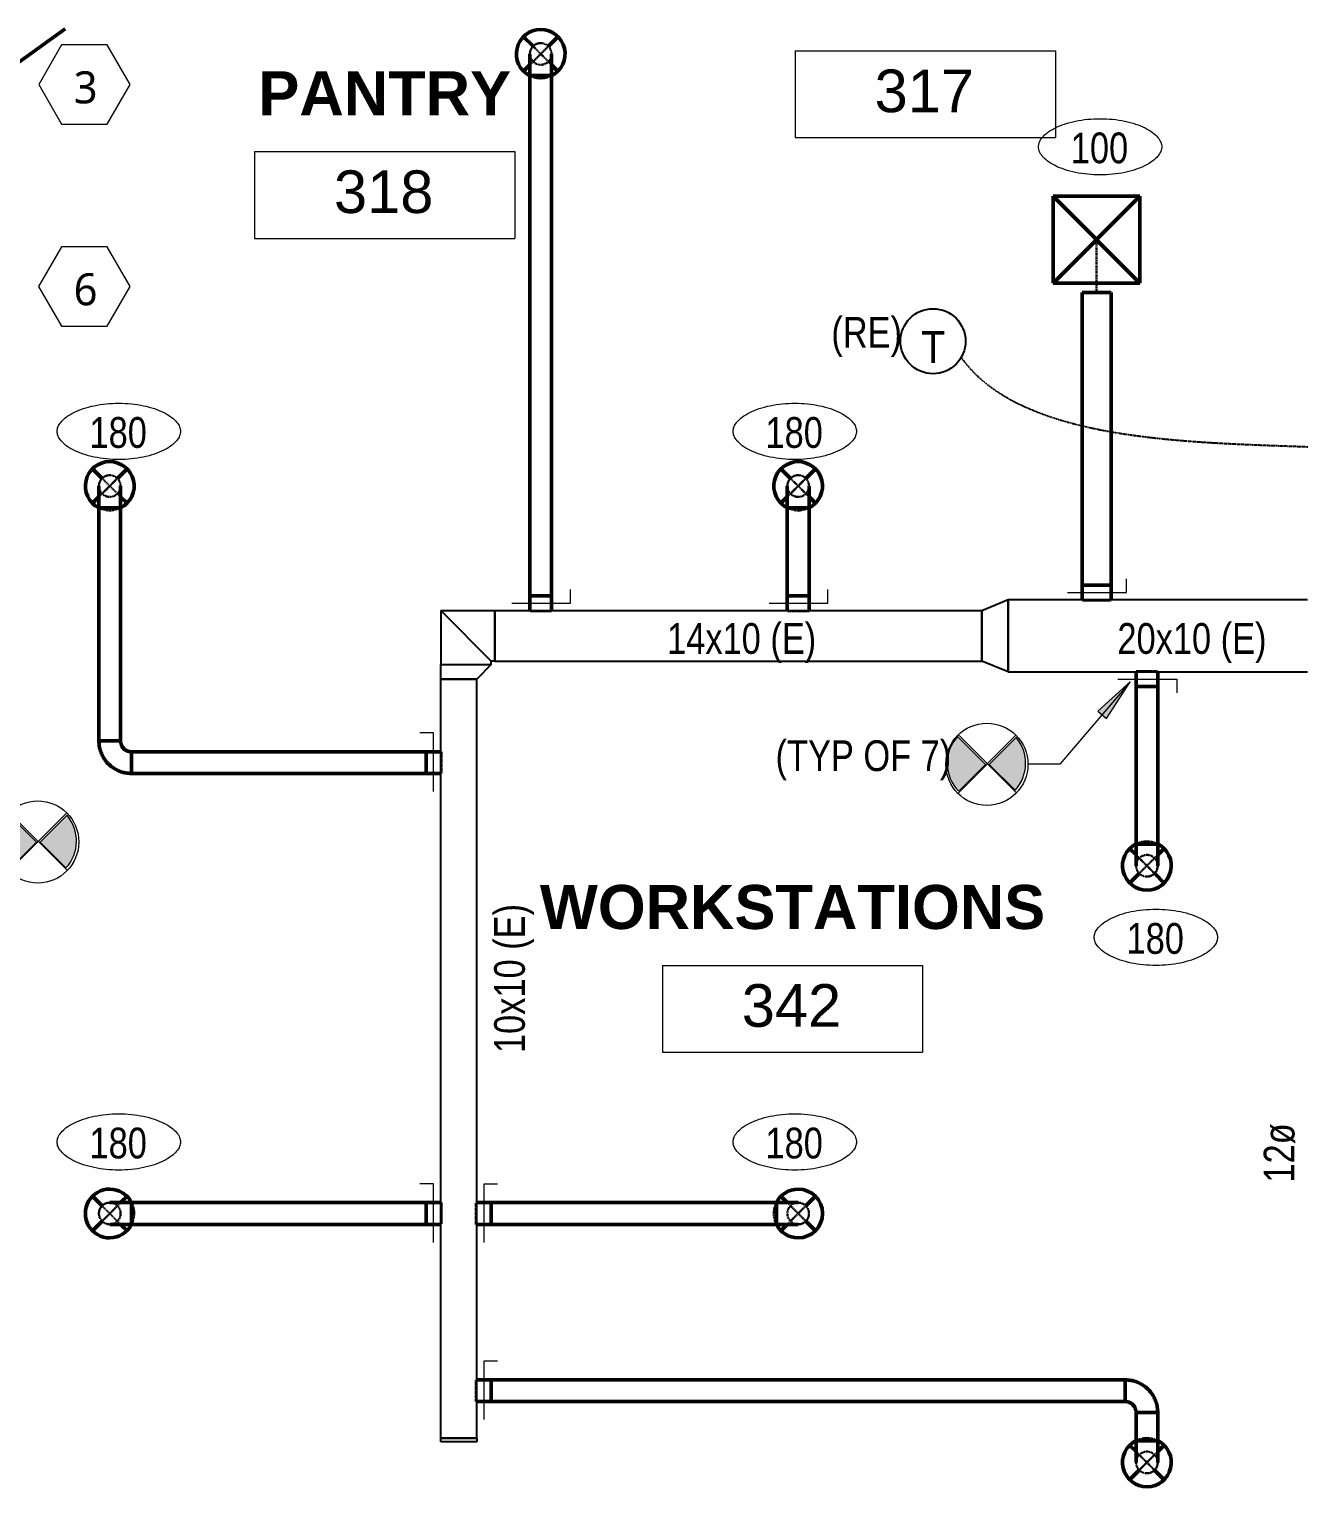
# Model space of a CAD drawing. Header units: inches. Extents: x 12453 to 15257, y -272 to 1517.
# Drawn here: x 13177.8 to 13529.2, y 714.8 to 1118.2 of the extents above; entities that cross this region are included whole.
import ezdxf

# ---------------------------------------------------------------- set-up
doc = ezdxf.new("R2010")
doc.units = ezdxf.units.IN
doc.header["$MEASUREMENT"] = 0
for name, pattern in [('_ Hidden  _below_ behind_ beyond_', [0.09375, 0.0625, -0.03125]), ('Center', [1.2499999999999996, 0.2499999999999999, -0.1874999999999999, 0.625, -0.1874999999999999]), ('Hidden 1_16_', [0.09374999999999999, 0.06249999999999999, -0.03124999999999999])]:
    doc.linetypes.add(name, pattern=pattern)
for name, color, linetype, lineweight in [('A-ANNO-NOTE', 131, 'Continuous', 20), ('A-AREA-IDEN', 2, 'Continuous', 20), ('A-DETL', 90, 'Continuous', 9), ('A-DETL-DEMO', 6, 'Continuous', 18), ('G-ANNO-TEXT', 231, 'Continuous', 9), ('M-HVAC-CDFF', 50, 'Continuous', 50), ('M-HVAC-CDFF-IDEN', 2, 'Continuous', 20), ('M-HVAC-DUCT', 70, 'Continuous', 18), ('M-HVAC-DUCT-ANNO', 70, 'Continuous', 18), ('M-HVAC-DUCT-CNTR', 70, 'Continuous', 18), ('M-HVAC-DUCT-IDEN', 70, 'Continuous', 20)]:
    doc.layers.add(name, color=color, linetype=linetype, lineweight=lineweight)
doc.styles.add('Arial', font='arial.ttf', dxfattribs={"height": 11.80239520958082})
doc.styles.add('Arial_B', font='arialbd.ttf', dxfattribs={"height": 12.17707442258339})
doc.styles.add('Swis721 BT', font='swiss.ttf', dxfattribs={"width": 0.8, "height": 8.514637904468403})
doc.styles.add('Trebuchet MS', font='trebuc.ttf', dxfattribs={"height": 8.86153846153846})

# ---------------------------------------------------------------- blocks, each defined once
blk = doc.blocks.new('Rectangular Transition - Angle - 45 Degree-2797522-3RD FLOOR PLAN - NEW')
at = {"layer": 'M-HVAC-DUCT', "lineweight": 25}
for p, q in [((2.979831821830342e-13, 9.9999999999997), (7.242640687119597, 6.999999999999974)), ((2.979831821830342e-13, -10.0000000000003), (2.979831821830342e-13, 9.9999999999997)), ((7.242640687119597, 6.999999999999974), (7.242640687119597, -7.000000000000044)), ((7.242640687119599, -7.000000000000044), (2.98427949019242e-13, -10.0000000000003))]:
    blk.add_line(p, q, dxfattribs=at)
blk = doc.blocks.new('Rectangular Elbow - Mitered - Standard-2797649-3RD FLOOR PLAN - NEW')
at = {"layer": 'M-HVAC-DUCT', "lineweight": 25}
for p, q in [((-7.999999999999752, -7.000000000000331), (-7.999999999999752, 6.999999999999668)), ((-7.999999999999752, 6.999999999999668), (-7.00000000000033, 6.999999999999668)), ((6.999999999999668, 7.999999999999667), (-7.000000000000331, 7.999999999999667)), ((-7.000000000000331, 7.999999999999668), (-7.000000000000331, 6.999999999999669)), ((6.999999999999668, -7.000000000000332), (6.999999999999668, 7.999999999999665)), ((6.999999999999665, -7.00000000000033), (-7.999999999999752, -7.000000000000331))]:
    blk.add_line(p, q, dxfattribs=at)
blk = doc.blocks.new('Rectangular Transition - Angle - 45 Degree-2797684-3RD FLOOR PLAN - NEW')
at = {"layer": 'M-HVAC-DUCT', "lineweight": 25}
for p, q in [((2.979831821830342e-13, 6.999999999999701), (4.000000000000303, 2.999999999999722)), ((2.979831821830342e-13, -7.000000000000298), (2.979831821830342e-13, 6.999999999999701)), ((4.000000000000304, 2.999999999999722), (4.000000000000304, -7.000000000000299)), ((4.000000000000304, -7.000000000000299), (2.977618152044669e-13, -7.000000000000298))]:
    blk.add_line(p, q, dxfattribs=at)
blk = doc.blocks.new('Supply Diffuser _OMNI_ - 8_ RD INLET _24x24_-2909084-3RD FLOOR PLAN - NEW')
at = {"layer": 'M-HVAC-CDFF'}
for p, q in [((12.0000000000003, 11.99999999999967), (-11.99999999999971, 11.99999999999967)), ((-11.99999999999971, 11.99999999999967), (-11.99999999999971, -12.00000000000043)), ((12.0000000000003, 11.99999999999979), (-11.99999999999971, -12.00000000000043)), ((-11.99999999999971, 11.99999999999978), (12.0000000000003, -12.00000000000043)), ((-11.99999999999971, 11.99999999999967), (-11.99999999999971, -12.00000000000033)), ((-11.99999999999971, 11.99999999999967), (12.0000000000003, 11.99999999999967)), ((12.0000000000003, -12.00000000000043), (12.0000000000003, 11.99999999999967)), ((12.0000000000003, 11.99999999999967), (12.0000000000003, -12.00000000000033)), ((-11.99999999999971, -12.00000000000043), (12.0000000000003, -12.00000000000043)), ((-11.99999999999971, -12.00000000000033), (12.0000000000003, -12.00000000000033))]:
    blk.add_line(p, q, dxfattribs=at)
blk = doc.blocks.new('Rectangular Endcap - Standard-2790435-3RD FLOOR PLAN - NEW')
at = {"layer": 'M-HVAC-DUCT', "lineweight": 25}
for p, q in [((2.285865746209575e-13, -5.000000000000387), (2.616879130535116e-13, 4.999999999999613)), ((2.451372438372345e-13, 4.999999999999613), (1.00000000000074, 4.99999999999961)), ((1.000000000000756, 4.99999999999961), (1.000000000000723, -5.00000000000039)), ((1.00000000000074, -5.000000000000391), (2.451372438372345e-13, -5.000000000000387))]:
    blk.add_line(p, q, dxfattribs=at)
blk = doc.blocks.new('Round Elbow - 1 D-V174-3RD FLOOR PLAN - NEW')
at = {"layer": 'M-HVAC-DUCT', "lineweight": 50}
for p, q in [((-2.999999999999785, 5.999999999999663), (2.405550227566111e-13, 5.999999999999659)), ((2.432195580157115e-13, 5.999999999999659), (3.000000000000321, 5.999999999999654)), ((-5.999999999999742, -3.34215477997225e-13), (-5.999999999999742, 2.99999999999971)), ((-5.999999999999742, -3.000000000000394), (-5.999999999999742, -3.368800132563254e-13))]:
    blk.add_line(p, q, dxfattribs=at)
at = {"layer": 'M-HVAC-DUCT', "lineweight": 50, "flags": 128}
for points in [[(-2.999999999987721, 6.00000000000034), (-3.00239968000551, 5.880031997440368), (-3.00959488107901, 5.760255918092866), (-3.021574092426817, 5.640863378133644), (-3.03831814986006, 5.522045380157691), (-3.059800266464208, 5.403992007615215), (-3.08598607543081, 5.286892120718675), (-3.116833685055553, 5.170933054308192), (-3.15229374574028, 5.056300318152124), (-3.192309528953956, 4.943177300175306), (-3.236817017979319, 4.831744973074364), (-3.2857450103279, 4.722181604802357), (-3.339015231650137, 4.614662473375687), (-3.396542460955061, 4.509359586469144), (-3.458234666947191, 4.406441406237717), (-3.523993155258267, 4.306072579815349), (-3.59371272633507, 4.208413675912879), (-3.667281843735054, 4.113620927944907), (-3.744582812565113, 4.021845984085984), (-3.825491967766083, 3.933235664668814), (-3.909879871945577, 3.847931727302011), (-3.997611522464467, 3.766070640087718), (-4.088546567390948, 3.687783363303651), (-4.18253953005751, 3.613195139891331), (-4.279440041769248, 3.542425295097359), (-4.379093082382496, 3.47558704557673), (-4.481339228288561, 3.412787318270602), (-4.58601490746696, 3.354126579345688), (-4.692952661156595, 3.299698673470857), (-4.801981411768337, 3.24959067368502), (-4.912926736557437, 3.203882742098471), (-5.025611146671053, 3.162648001651746), (-5.139854371092041, 3.125952419132886), (-5.255473645030178, 3.093854699645476), (-5.372284002313335, 3.066406192694557), (-5.490098571286125, 3.043650810035046), (-5.608728873773997, 3.0256249554252), (-5.727985126594375, 3.01235746638747), (-5.847676545186459, 3.003869568073582), (-5.967611648812635, 3.000174839310602), (-5.999999999987721, 3.000000000000341)], [(-5.999999999987721, -2.999999999999658), (-5.640095992307123, -2.99280095994834), (-5.280767754265979, -2.971215356723405), (-4.922590134386609, -2.935277722684418), (-4.566136140459093, -2.885045550380596), (-4.211976022832004, -2.820599200570882), (-3.860676362142385, -2.742041773668006), (-3.512799162910596, -2.649498944796846), (-3.168900954442051, -2.543118762741642), (-2.829531900511938, -2.423071413101297), (-2.495234919210815, -2.289548946025888), (-2.166544814393091, -2.142764968979463), (-1.843987420114445, -1.982954305013095), (-1.528078759393793, -1.810372617098664), (-1.219324218699512, -1.625295999120226), (-0.9182177394313839, -1.428020534186657), (-0.6252410277256785, -1.218861820958295), (-0.3408627838221036, -0.9981544687583436), (-0.06553795224363056, -0.7662515622678255), (0.2002930060075414, -0.5235240966676428), (0.45620481810829, -0.2703603841243875), (0.7017880797498036, -0.007165432571468954), (0.9366499101033695, 0.2656397022130931), (1.16041458034033, 0.5476185902090264), (1.372724114721222, 0.8383201253479909), (1.573238863282768, 1.137279247187052), (1.761638045203199, 1.444017684905248), (1.937620261976917, 1.758044722436693), (2.100903979600389, 2.078857983510033), (2.251227978958922, 2.405944235343895), (2.388351773717204, 2.738780209710171), (2.51205599505738, 3.076833440051359), (2.622142742615324, 3.419563113312619), (2.718435901077555, 3.766420935128735), (2.800781421929968, 4.116852006977523), (2.869047569908161, 4.470295713897939), (2.923125133738722, 4.826186621356782), (2.962927600852253, 5.183955379821668), (2.988391295792553, 5.543029635597917), (2.999475482081834, 5.902834946476104), (3.000000000012278, 6.00000000000034)]]:
    blk.add_lwpolyline(points, dxfattribs=at)
blk = doc.blocks.new('Round Takeoff - Standard w_ VD-V214-3RD FLOOR PLAN - NEW')
at = {"layer": 'A-DETL-DEMO', "linetype": 'Hidden 1_16_', "lineweight": 30}
for p, q in [((-0.2400000000038744, 4.000000000010004), (-3.41060513164848e-12, 4.000000000010004)), ((-0.2399999999998057, 4.000000000000414), (-0.2399999999997924, 3.325186224399847e-13)), ((-0.2399999999998057, 3.299486289839078e-13), (-0.2399999999997924, -3.999999999999702)), ((-4.092726157978176e-12, -3.99999999998954), (-0.2400000000038744, -3.99999999998954))]:
    blk.add_line(p, q, dxfattribs=at)
at = {"layer": 'M-HVAC-DUCT'}
for p, q in [((2.003420426543702, 8.25000000000033), (5.753420426543704, 8.250000000000343)), ((2.003420426543728, -7.999999999999659), (2.003420426543702, 8.250000000000332))]:
    blk.add_line(p, q, dxfattribs=at)
at = {"layer": 'M-HVAC-DUCT', "lineweight": 50}
for p, q in [((-2.728484105318784e-12, 4.000000000010686), (3.999999999995679, 4.000000000010686)), ((4.000000000000305, 2.9890503392581e-13), (4.000000000000294, 4.000000000000406)), ((4.000000000000305, -3.999999999999709), (4.000000000000294, 2.963350404697327e-13)), ((3.999999999996362, -3.99999999998954), (-4.092726157978176e-12, -3.99999999998954))]:
    blk.add_line(p, q, dxfattribs=at)
blk = doc.blocks.new('Round Diffuser _R-OMNI_ - R-OMNI-06-V228-3RD FLOOR PLAN - NEW')
at = {"layer": 'A-DETL-DEMO', "linetype": 'Hidden 1_16_', "lineweight": 30}
for p, q in [((-2.998618932067334, 2.998618932067203), (2.119939275628699, -2.119939275628854)), ((2.998618932068946, 2.998618932068343), (-2.119939275626034, -2.119939275626626))]:
    blk.add_line(p, q, dxfattribs=at)
blk.add_arc((7.354117315117036e-13, -9.937898164509555e-13), 6.750000000000678, 63.47184638809334, 116.5281536119035, dxfattribs=at)
at = {"layer": 'M-HVAC-CDFF'}
for p, q in [((-4.772970773008876, 4.772970773008752), (-2.999999999999194, 2.999999999999062)), ((4.772970773009852, 4.772970773009246), (3.000000000000806, 3.000000000000203)), ((-2.121320343558643, -2.121320343559236), (-4.772970773009516, -4.772970773010104)), ((2.121320343560557, -2.121320343560713), (4.772970773010464, -4.772970773010631))]:
    blk.add_line(p, q, dxfattribs=at)
for radius, start, end in [(6.750000000000687, 116.5447796917109, 179.9999999999999), (6.750000000000687, 359.9999999999996, 63.455220308286), (6.75000000000069, 179.9999999999998, 359.9999999999993)]:
    blk.add_arc((7.354117315117036e-13, -9.937898164509555e-13), radius, start, end, dxfattribs=at)
blk = doc.blocks.new('Round Diffuser _R-OMNI_ - R-OMNI-06-V172-3RD FLOOR PLAN - NEW')
at = {"layer": 'A-DETL-DEMO', "linetype": 'Hidden 1_16_', "lineweight": 30}
for p, q in [((-2.998618932067334, 2.998618932067203), (2.159155284945521, -2.159155284945675)), ((2.159155284945541, 2.15915528494494), (-2.998618932067328, -2.99861893206792))]:
    blk.add_line(p, q, dxfattribs=at)
for radius, start, end in [(6.750000000000687, 153.4718463880719, 179.9999999999999), (6.75000000000069, 179.9999999999998, 206.5281536118896)]:
    blk.add_arc((7.354117315117036e-13, -9.937898164509555e-13), radius, start, end, dxfattribs=at)
at = {"layer": 'M-HVAC-CDFF'}
for p, q in [((-4.772970773008876, 4.772970773008752), (-2.999999999999194, 2.999999999999062)), ((4.772970773009852, 4.772970773009246), (2.1605363528774, 2.160536352876799)), ((-2.99999999999919, -2.99999999999978), (-4.772970773009516, -4.772970773010104)), ((2.16053635287738, -2.160536352877534), (4.772970773010464, -4.772970773010631))]:
    blk.add_line(p, q, dxfattribs=at)
for radius, start, end in [(6.750000000000687, 359.9999999999996, 153.4552203082675), (6.75000000000068, 206.5447796916936, 359.9999999999994)]:
    blk.add_arc((7.354117315117036e-13, -9.937898164509555e-13), radius, start, end, dxfattribs=at)
blk = doc.blocks.new('Round Diffuser _R-OMNI_ - R-OMNI-06-V226-3RD FLOOR PLAN - NEW')
at = {"layer": 'A-DETL-DEMO', "linetype": 'Hidden 1_16_', "lineweight": 30}
for p, q in [((2.119939275628719, 2.119939275628119), (-2.998618932065728, -2.998618932066318)), ((-2.119939275627111, 2.119939275626976), (2.998618932068922, -2.998618932069081))]:
    blk.add_line(p, q, dxfattribs=at)
blk.add_arc((7.354117315117036e-13, -9.937898164509555e-13), 6.750000000000679, 243.4718463880957, 296.5281536119053, dxfattribs=at)
at = {"layer": 'M-HVAC-CDFF'}
for p, q in [((-4.772970773008876, 4.772970773008752), (-2.12132034355897, 2.121320343558835)), ((4.772970773009852, 4.772970773009246), (2.121320343560579, 2.121320343559978)), ((-2.999999999999187, -2.999999999999778), (-4.772970773009516, -4.772970773010104)), ((3.000000000000783, -3.000000000000941), (4.772970773010464, -4.772970773010631))]:
    blk.add_line(p, q, dxfattribs=at)
for radius, start, end in [(6.750000000000687, 359.9999999999996, 179.9999999999998), (6.75000000000069, 179.9999999999998, 243.4552203082884), (6.75000000000069, 296.5447796917126, 359.9999999999994)]:
    blk.add_arc((7.354117315117036e-13, -9.937898164509555e-13), radius, start, end, dxfattribs=at)
blk = doc.blocks.new('Round Diffuser _R-OMNI_ - R-OMNI-06-V229-3RD FLOOR PLAN - NEW')
at = {"layer": 'A-DETL-DEMO', "linetype": 'Hidden 1_16_', "lineweight": 30}
for p, q in [((2.998618932068625, 2.998618932068023), (-2.119939275627424, -2.119939275628016)), ((-2.11993927562743, 2.119939275627295), (2.998618932068603, -2.998618932068761))]:
    blk.add_line(p, q, dxfattribs=at)
for radius, start, end in [(6.750000000000687, 359.9999999999996, 26.52815361192785), (6.75000000000069, 333.4718463881096, 359.9999999999994)]:
    blk.add_arc((7.354117315117036e-13, -9.937898164509555e-13), radius, start, end, dxfattribs=at)
at = {"layer": 'M-HVAC-CDFF'}
for p, q in [((-4.772970773008876, 4.772970773008752), (-2.121320343559289, 2.121320343559154)), ((4.772970773009852, 4.772970773009246), (3.000000000000485, 2.999999999999882)), ((-2.121320343559284, -2.121320343559875), (-4.772970773009516, -4.772970773010104)), ((3.000000000000462, -3.00000000000062), (4.772970773010464, -4.772970773010631))]:
    blk.add_line(p, q, dxfattribs=at)
for radius, start, end in [(6.750000000000679, 26.54477969173228, 179.9999999999999), (6.75000000000069, 179.9999999999998, 333.4552203083051)]:
    blk.add_arc((7.354117315117036e-13, -9.937898164509555e-13), radius, start, end, dxfattribs=at)
blk = doc.blocks.new('Round Diffuser _R-OMNI_ - R-OMNI-06-2995363-3RD FLOOR PLAN - NEW')
at = {"layer": 'A-DETL-DEMO', "linetype": 'Hidden 1_16_', "lineweight": 30}
for p, q in [((2.998618932067795, 2.998618932067193), (-2.11993927562738, -2.119939275627971)), ((-2.119939275627271, 2.119939275627136), (2.998618932068602, -2.998618932068761))]:
    blk.add_line(p, q, dxfattribs=at)
for radius, start, end in [(6.750000000000687, 359.9999999999996, 26.52815361192785), (6.75000000000069, 333.4718463881096, 359.9999999999994)]:
    blk.add_arc((7.354117315117036e-13, -9.937898164509555e-13), radius, start, end, dxfattribs=at)
at = {"layer": 'M-HVAC-CDFF'}
for p, q in [((-4.772970773008876, 4.772970773008752), (-2.12132034355929, 2.121320343559154)), ((4.772970773009852, 4.772970773009246), (3.000000000000615, 3.000000000000013)), ((-2.121320343559398, -2.121320343559991), (-4.772970773009516, -4.772970773010104)), ((3.00000000000062, -3.000000000000779), (4.772970773010464, -4.772970773010631))]:
    blk.add_line(p, q, dxfattribs=at)
for radius, start, end in [(6.750000000000679, 26.54477969173228, 179.9999999999999), (6.75000000000069, 179.9999999999998, 333.4552203083051)]:
    blk.add_arc((7.354117315117036e-13, -9.937898164509555e-13), radius, start, end, dxfattribs=at)
blk = doc.blocks.new('Round Takeoff - Standard w_ VD-V233-3RD FLOOR PLAN - NEW')
at = {"layer": 'A-DETL-DEMO', "linetype": 'Hidden 1_16_', "lineweight": 30}
for p, q in [((-0.2400000000120599, 3.000000000001023), (-1.227817847393453e-11, 3.000000000001023)), ((-0.2399999999997171, 3.000000000000413), (-0.2399999999997071, 4.566799041781305e-13)), ((-0.2399999999997171, 3.751535703883606e-13), (-0.2399999999997071, -2.999999999999691)), ((-1.227817847393453e-11, -2.999999999999317), (-0.2400000000120599, -2.999999999999317))]:
    blk.add_line(p, q, dxfattribs=at)
at = {"layer": 'M-HVAC-DUCT'}
for p, q in [((2.003420426543702, 8.25000000000033), (5.753420426543704, 8.250000000000343)), ((2.003420426543728, -7.999999999999659), (2.003420426543702, 8.250000000000332))]:
    blk.add_line(p, q, dxfattribs=at)
at = {"layer": 'M-HVAC-DUCT', "lineweight": 50}
for p, q in [((-1.227817847393453e-11, 3.000000000001023), (3.999999999988176, 3.000000000001023)), ((4.000000000000302, 4.295284939616858e-13), (4.000000000000294, 3.000000000000405)), ((4.000000000000302, -2.999999999999699), (4.000000000000294, 3.480021601719156e-13)), ((3.999999999988176, -2.999999999999317), (-1.227817847393453e-11, -2.999999999999317))]:
    blk.add_line(p, q, dxfattribs=at)
blk = doc.blocks.new('Round Elbow - 1 D-V232-3RD FLOOR PLAN - NEW')
at = {"layer": 'A-DETL-DEMO', "linetype": 'Hidden 1_16_', "lineweight": 30, "flags": 128}
for points in [[(12916.56178738359, 436.2976748771688), (12916.54481158696, 436.2976748771688), (12916.53742212944, 436.2976748771688), (12916.53707245081, 436.2976748771688)], [(12916.53707245081, 430.2976748771688), (12916.54187181085, 430.2976748771688), (12916.556262213, 430.2976748771688)]]:
    blk.add_lwpolyline(points, dxfattribs=at)
at = {"layer": 'A-DETL-DEMO', "linetype": 'Hidden 1_16_', "lineweight": 30}
for radius, start, end in [(3, 90, 180), (3.000000000000057, 179.9999999999989, 270.0000000000007)]:
    blk.add_arc((12916.5370724508, 433.2976748771684), radius, start, end, dxfattribs=at)
at = {"layer": 'M-HVAC-DUCT', "lineweight": 50}
for p, q in [((12922.5370724508, 436.2976748771685), (12922.5370724508, 433.2976748771684)), ((12922.5370724508, 433.2976748771684), (12922.5370724508, 430.2976748771684))]:
    blk.add_line(p, q, dxfattribs=at)
at = {"layer": 'M-HVAC-DUCT', "lineweight": 50, "flags": 128}
for points in [[(12922.53707245081, 436.2976748771688), (12922.2971364457, 436.2976748771688), (12922.057584287, 436.2976748771688), (12921.81879920708, 436.2976748771688), (12921.58116321113, 436.2976748771688), (12921.34505646604, 436.2976748771688), (12921.11085669225, 436.2976748771688), (12920.87893855943, 436.2976748771688), (12920.64967308712, 436.2976748771688), (12920.42342705116, 436.2976748771688), (12920.20056239696, 436.2976748771688), (12919.98143566042, 436.2976748771688), (12919.76639739757, 436.2976748771688), (12919.55579162375, 436.2976748771688), (12919.34995526329, 436.2976748771688), (12919.14921761044, 436.2976748771688), (12918.95389980264, 436.2976748771688), (12918.7643143067, 436.2976748771688), (12918.58076441898, 436.2976748771688), (12918.40354378015, 436.2976748771688), (12918.23293590542, 436.2976748771688), (12918.06921373099, 436.2976748771688), (12917.91263917742, 436.2976748771688), (12917.7634627306, 436.2976748771688), (12917.62192304101, 436.2976748771688), (12917.48824654197, 436.2976748771688), (12917.36264708736, 436.2976748771688), (12917.2453256095, 436.2976748771688), (12917.13646979776, 436.2976748771688), (12917.03625379818, 436.2976748771688), (12916.94483793501, 436.2976748771688), (12916.86236845412, 436.2976748771688), (12916.78897728908, 436.2976748771688), (12916.72478185011, 436.2976748771688), (12916.6698848362, 436.2976748771688), (12916.62437407088, 436.2976748771688), (12916.58832236167, 436.2976748771688), (12916.56178738359, 436.2976748771688)], [(12916.556262213, 430.2976748771688), (12916.58022063569, 430.2976748771688), (12916.61370875056, 430.2976748771688), (12916.65667298377, 430.2976748771688), (12916.7090446017, 430.2976748771688), (12916.77073982095, 430.2976748771688), (12916.84165994232, 430.2976748771688), (12916.92169150875, 430.2976748771688), (12917.0107064868, 430.2976748771688), (12917.10856247149, 430.2976748771688), (12917.21510291414, 430.2976748771688), (12917.33015737275, 430.2976748771688), (12917.45354178473, 430.2976748771688), (12917.58505876135, 430.2976748771688), (12917.72449790351, 430.2976748771688), (12917.87163613831, 430.2976748771688), (12918.02623807597, 430.2976748771688), (12918.18805638637, 430.2976748771688), (12918.35683219473, 430.2976748771688), (12918.53229549577, 430.2976748771688), (12918.71416558562, 430.2976748771688), (12918.90215151095, 430.2976748771688), (12919.09595253438, 430.2976748771688), (12919.29525861561, 430.2976748771688), (12919.49975090742, 430.2976748771688), (12919.70910226577, 430.2976748771688), (12919.92297777315, 430.2976748771688), (12920.14103527438, 430.2976748771688), (12920.36292592395, 430.2976748771688), (12920.58829474418, 430.2976748771688), (12920.81678119302, 430.2976748771688), (12921.0480197409, 430.2976748771688), (12921.28164045547, 430.2976748771688), (12921.51726959341, 430.2976748771688), (12921.75453019839, 430.2976748771688), (12921.99304270403, 430.2976748771688), (12922.23242554121, 430.2976748771688), (12922.47229574847, 430.2976748771688), (12922.53707245081, 430.2976748771688)]]:
    blk.add_lwpolyline(points, dxfattribs=at)
blk = doc.blocks.new('Round Takeoff - Standard w_ VD-V224-3RD FLOOR PLAN - NEW')
at = {"layer": 'A-DETL-DEMO', "linetype": 'Hidden 1_16_', "lineweight": 30}
for p, q in [((-0.2399999999861393, 2.999999999999658), (1.227817847393453e-11, 2.999999999999658)), ((-0.239999999999697, 2.999999999999691), (-0.2399999999997071, -3.557670354951694e-13)), ((-0.239999999999697, -4.372933692849395e-13), (-0.2399999999997071, -3.000000000000413)), ((1.227817847393453e-11, -3.000000000000682), (-0.2399999999861393, -3.000000000000682))]:
    blk.add_line(p, q, dxfattribs=at)
at = {"layer": 'M-HVAC-DUCT'}
for p, q in [((2.003420426543728, 7.999999999999659), (2.003420426543702, -8.250000000000332)), ((2.003420426543702, -8.25000000000033), (5.753420426543704, -8.250000000000343))]:
    blk.add_line(p, q, dxfattribs=at)
at = {"layer": 'M-HVAC-DUCT', "lineweight": 50}
for p, q in [((1.227817847393453e-11, 2.999999999999658), (4.000000000012732, 2.999999999999658)), ((4.000000000000286, -3.673886950651068e-13), (4.000000000000294, 2.999999999999699)), ((4.000000000012732, -3.000000000000682), (1.227817847393453e-11, -3.000000000000682)), ((4.000000000000286, -3.000000000000405), (4.000000000000294, -4.489150288548767e-13))]:
    blk.add_line(p, q, dxfattribs=at)
blk = doc.blocks.new('Round Diffuser _R-OMNI_ - R-OMNI-06-V231-3RD FLOOR PLAN - NEW')
at = {"layer": 'A-DETL-DEMO', "linetype": 'Hidden 1_16_', "lineweight": 30}
for p, q in [((-2.998618932067334, 2.998618932067203), (2.119939275628699, -2.119939275628854)), ((2.119939275628719, 2.119939275628119), (-2.99861893206669, -2.99861893206728))]:
    blk.add_line(p, q, dxfattribs=at)
for radius, start, end in [(6.750000000000687, 153.4718463880955, 179.9999999999999), (6.75000000000069, 179.9999999999998, 206.5281536118896)]:
    blk.add_arc((7.354117315117036e-13, -9.937898164509555e-13), radius, start, end, dxfattribs=at)
at = {"layer": 'M-HVAC-CDFF'}
for p, q in [((-4.772970773008876, 4.772970773008752), (-2.999999999999193, 2.999999999999062)), ((4.772970773009852, 4.772970773009246), (2.121320343560579, 2.121320343559978)), ((-2.99999999999919, -2.99999999999978), (-4.772970773009516, -4.772970773010104)), ((2.121320343560557, -2.121320343560713), (4.772970773010464, -4.772970773010631))]:
    blk.add_line(p, q, dxfattribs=at)
for radius, start, end in [(6.750000000000687, 359.9999999999996, 153.4552203082911), (6.750000000000679, 206.5447796916936, 359.9999999999994)]:
    blk.add_arc((7.354117315117036e-13, -9.937898164509555e-13), radius, start, end, dxfattribs=at)
blk = doc.blocks.new('Diffuser Tag - Diffuser Tag _GPI_ - Airflow Only-1174567-3RD FLOOR PLAN - NEW')
at = {"layer": 'M-HVAC-CDFF-IDEN'}
for points, knots in [([(-0.2733821722393264, 8.234832660405194e-16), (-0.2733821722393264, 0.002120544972881543), (-0.2729835601545574, 0.00647847487141492), (-0.2703405630587479, 0.01531469710434119), (-0.2634260964460383, 0.02693955562540351), (-0.248144382122115, 0.04138758304565707), (-0.219066139123674, 0.05918199625253466), (-0.1685048339180955, 0.07621826088950157), (-0.09564779723932655, 0.0834729008052498), (-0.02279076056055762, 0.07621826088950127), (0.02777054464502081, 0.05918199625253412), (0.05684878764346215, 0.04138758304565641), (0.07213050196738555, 0.02693955562540276), (0.07904496858009517, 0.01531469710434035), (0.0816879656759046, 0.006478474871414024), (0.08208657776067356, 0.00212054497288066), (0.0820865777606736, -5.985621849243556e-17)], [-2.186510674934082e-15, -2.186510674934082e-15, -2.186510674934082e-15, -2.186510674934082e-15, 0.09817477042467884, 0.1963495408493599, 0.3926990816987219, 0.589048622548084, 0.7853981633974461, 1.17809724509617, 1.570796326794894, 1.963495408493618, 2.356194490192343, 2.552544031041704, 2.748893571891067, 2.945243112740429, 3.04341788316511, 3.141592653589791, 3.141592653589791, 3.141592653589791, 3.141592653589791]), ([(0.0820865777606736, -3.244976466198412e-18), (0.0820865777606736, -0.002120544972880719), (0.08168796567590463, -0.0064784748714141), (0.07904496858009527, -0.01531469710434032), (0.07213050196738575, -0.02693955562540273), (0.05684878764346234, -0.04138758304565628), (0.02777054464502117, -0.05918199625253387), (-0.02279076056055731, -0.07621826088950084), (-0.09564779723932616, -0.08347290080524901), (-0.1685048339180951, -0.07621826088950065), (-0.2190661391236737, -0.0591819962525334), (-0.248144382122115, -0.04138758304565567), (-0.2634260964460383, -0.02693955562540207), (-0.270340563058748, -0.01531469710433957), (-0.2729835601545574, -0.006478474871413342), (-0.2733821722393264, -0.002120544972879948), (-0.2733821722393264, 7.731000999696823e-16)], [3.14159265358979, 3.14159265358979, 3.14159265358979, 3.14159265358979, 3.239767424014471, 3.337942194439152, 3.534291735288514, 3.730641276137876, 3.926990816987239, 4.319689898685963, 4.712388980384687, 5.105088062083411, 5.497787143782135, 5.694136684631498, 5.89048622548086, 6.086835766330221, 6.185010536754902, 6.283185307179584, 6.283185307179584, 6.283185307179584, 6.283185307179584])]:
    blk.add_open_spline(points, degree=3, knots=knots, dxfattribs=at)
blk = doc.blocks.new('Room Tag - Room Tag-84095-3RD FLOOR PLAN - NEW')
at = {"layer": 'A-AREA-IDEN'}
for p, q in [((-0.3749999999999999, -0.06249999999999998), (-0.3749999999999999, -0.3124999999999999)), ((-0.3749999999999999, -0.06249999999999998), (0.3749999999999999, -0.06249999999999998)), ((0.3749999999999999, -0.06249999999999998), (0.3749999999999999, -0.3124999999999999)), ((-0.3749999999999999, -0.3124999999999999), (0.3749999999999999, -0.3124999999999999))]:
    blk.add_line(p, q, dxfattribs=at)
blk = doc.blocks.new('Point of Connection - Point of Connection - _GPI_-746426-3RD FLOOR PLAN - NEW')
at = {"layer": 'A-ANNO-NOTE', "lineweight": 9}
h = blk.add_hatch(color=256, dxfattribs=at)
edge = h.paths.add_edge_path(flags=0)
edge.add_arc((-0.002280299266980333, 0.004650984430885837), 0.1145497240274478, 137.6645063476148, 224.8464373478384, ccw=False)
edge.add_line((-0.08695706292251913, 0.08179685257421848), (-0.006262837864139767, 0.001102627515838714))
edge.add_line((-0.006262837864139766, 0.00110262751583871), (-0.08349598583011647, -0.07613052045013786))
h = blk.add_hatch(color=256, dxfattribs=at)
edge = h.paths.add_edge_path(flags=0)
edge.add_line((0.07871055801337995, -0.07328055057716999), (0.004327379920371133, 0.0011026275158387))
edge.add_line((0.004327379920371121, 0.0011026275158387), (0.08177458262271144, 0.07854983021817939))
edge.add_arc((-0.005508123295087922, 0.004365138249880495), 0.1145497240274478, -42.674609157798386, 40.36239929141709, ccw=False)
at = {"layer": 'A-ANNO-NOTE'}
for p, q in [((-0.08622730235600952, -0.08204120768564219), (0.08121650285044459, 0.08540259752081159)), ((0.08274005169439434, -0.08048941496779564), (-0.08467550963816298, 0.08692614636476134)), ((-0.006262837864139766, 0.00110262751583871), (-0.08695706292251913, 0.08179685257421848)), ((0.08177458262271144, 0.07854983021817939), (0.004327379920371121, 0.0011026275158387)), ((-0.08349598583011647, -0.07613052045013786), (-0.006262837864139766, 0.00110262751583871)), ((0.004327379920371132, 0.0011026275158387), (0.07871055801337995, -0.07328055057716999))]:
    blk.add_line(p, q, dxfattribs=at)
blk.add_circle((-0.002505399752782466, 0.001680694917584698), 0.118400650129163, dxfattribs=at)
for centre, start, end in [((-0.002280299266980333, 0.004650984430885837), 137.6645063476145, 224.846437347838), ((-0.005508123295087922, 0.004365138249880495), 317.3253908422012, 40.36239929141682)]:
    blk.add_arc(centre, 0.1145497240274478, start, end, dxfattribs=at)
blk = doc.blocks.new('Note Hexagon - Note Hexagon - _GPI_-1528888-3RD FLOOR PLAN - NEW')
at = {"layer": 'A-ANNO-NOTE'}
for p, q in [((-0.06936595791414911, 0.1146539663481912), (-0.1352839266641504, 0.000480695341454583)), ((0.06246997958585079, 0.1146539663481897), (-0.06936595791414911, 0.1146539663481912)), ((0.1283879483358497, 0.0004806953414513018), (0.06246997958585077, 0.1146539663481897)), ((-0.1352839266641504, 0.0004806953414545882), (-0.06936595791415202, -0.1136925756652837)), ((0.06246997958584775, -0.1136925756652856), (0.1283879483358497, 0.0004806953414513356)), ((-0.06936595791415205, -0.1136925756652837), (0.06246997958584773, -0.1136925756652856))]:
    blk.add_line(p, q, dxfattribs=at)

msp = doc.modelspace()

# ---------------------------------------------------------------- hatches: boundary and pattern name
at = {"layer": 'A-ANNO-NOTE'}
msp.add_hatch(color=256, dxfattribs=at).paths.add_polyline_path([(13482.50765104754, 937.5860766057594), (13473.52698418435, 929.471676724698), (13475.93315421588, 927.4238005738898)], flags=0)

# ---------------------------------------------------------------- linework, layer by layer
for p, q in [((13482.50765104754, 937.5860766057594), (13463.06909611714, 914.7465761255323)), ((13482.50765104754, 937.5860766057594), (13473.52698418435, 929.471676724698)), ((13475.93315421588, 927.4238005738898), (13482.50765104754, 937.5860766057594)), ((13473.52698418435, 929.471676724698), (13475.93315421588, 927.4238005738898)), ((13463.06909611714, 914.7465761255323), (13454.23453964629, 914.7465761255323))]:
    msp.add_line(p, q, dxfattribs=at)
at = {"layer": 'A-DETL', "lineweight": 25}
msp.add_line((13291.72854573061, 957.3155502718607), (13305.72854573061, 943.3155502718604), dxfattribs=at)
msp.add_circle((13427.95572623895, 1031.815203517534), 9, dxfattribs=at)
at = {"layer": 'A-DETL', "linetype": '_ Hidden  _below_ behind_ beyond_', "lineweight": 25}
msp.add_open_spline([(13753.2285457306, 970.8155502718594), (13697.24582915187, 989.0054375369136), (13624.04361548306, 994.1242349659818), (13555.22031820986, 1003.796718611728), (13452.27088332344, 1003.796718611728), (13435.77387408979, 1027.356889465976)], degree=3, knots=[0, 0, 0, 0, 5.604009470133383, 12.43262236231249, 18.02181002870921, 18.02181002870921, 18.02181002870921, 18.02181002870921], dxfattribs=at)
at = {"layer": 'M-HVAC-DUCT', "lineweight": 50}
for p, q in [((13187.82503221109, 1118.270717310925), (13173.26272631234, 1107.690582769663)), ((13316.40566187542, 1105.297674876938), (13316.40566187542, 961.3155502718624)), ((13316.40566187541, 1105.297674876937), (13322.40566187541, 1105.297674876937)), ((13322.40566187542, 961.3155502718624), (13322.40566187542, 1105.297674876938)), ((13469.21868276175, 1045.315550271861), (13469.21868276175, 964.3155502718611)), ((13469.21868276174, 1045.31555027186), (13477.21868276174, 1045.31555027186)), ((13477.21868276175, 964.3155502718611), (13477.21868276175, 1045.315550271861)), ((13197.14145282487, 985.7421943963641), (13197.14145282487, 921.2097961472381)), ((13197.14145282486, 985.7421943963632), (13203.14145282486, 985.7421943963632)), ((13203.14145282487, 921.2097961472381), (13203.14145282487, 985.7421943963641)), ((13387.64145282486, 985.7421943963651), (13387.64145282486, 961.3155502718618)), ((13387.64145282485, 985.7421943963639), (13393.64145282485, 985.7421943963639)), ((13393.64145282486, 961.3155502718618), (13393.64145282486, 985.7421943963651)), ((13477.21868276174, 964.3155502718605), (13469.21868276174, 964.3155502718605)), ((13322.40566187541, 961.3155502718614), (13316.40566187541, 961.3155502718614)), ((13393.64145282485, 961.3155502718608), (13387.64145282485, 961.3155502718608)), ((13484.14145282485, 936.315550271861), (13484.14145282485, 892.6693199194477)), ((13484.14145282484, 936.31555027186), (13490.14145282484, 936.31555027186)), ((13490.14145282485, 892.6693199194477), (13490.14145282485, 936.315550271861)), ((13203.14145282486, 921.2097961472372), (13197.14145282486, 921.2097961472372)), ((13287.72854573062, 918.2097961472394), (13206.14145282487, 918.2097961472394)), ((13206.14145282486, 912.2097961472385), (13206.14145282486, 918.2097961472385)), ((13287.7285457306, 918.2097961472385), (13287.7285457306, 912.2097961472385)), ((13206.14145282487, 912.2097961472394), (13287.72854573062, 912.2097961472394)), ((13490.14145282484, 892.6693199194467), (13484.14145282484, 892.6693199194467)), ((13287.72854573062, 793.4525262484244), (13206.14145282487, 793.4525262484244)), ((13206.14145282486, 787.4525262484239), (13206.14145282486, 793.4525262484239)), ((13287.7285457306, 793.4525262484239), (13287.7285457306, 787.4525262484239)), ((13384.64145282486, 793.4525262484254), (13305.72854573062, 793.4525262484254)), ((13305.7285457306, 787.4525262484245), (13305.7285457306, 793.4525262484245)), ((13384.64145282485, 793.4525262484245), (13384.64145282485, 787.4525262484245)), ((13206.14145282487, 787.4525262484244), (13287.72854573062, 787.4525262484244)), ((13305.72854573062, 787.4525262484251), (13384.64145282486, 787.4525262484251)), ((13481.14145282486, 744.4150945266465), (13305.72854573062, 744.4150945266465)), ((13305.7285457306, 738.4150945266459), (13305.7285457306, 744.4150945266459)), ((13481.14145282484, 744.4150945266459), (13481.14145282484, 738.4150945266459)), ((13305.72854573062, 738.4150945266468), (13481.14145282486, 738.4150945266468)), ((13484.14145282485, 735.4150945266465), (13484.14145282485, 727.5655502718602)), ((13484.14145282484, 735.4150945266457), (13490.14145282484, 735.4150945266457)), ((13490.14145282485, 727.5655502718602), (13490.14145282485, 735.4150945266465)), ((13490.14145282484, 727.5655502718595), (13484.14145282484, 727.5655502718595))]:
    msp.add_line(p, q, dxfattribs=at)
at = {"layer": 'M-HVAC-DUCT', "lineweight": 25}
for p, q in [((13448.7285457306, 940.3155502718604), (13448.7285457306, 960.3155502718604)), ((13448.7285457306, 960.3155502718604), (13531.56838948061, 960.3155502718599)), ((13306.72854573061, 943.3155502718612), (13306.72854573061, 957.3155502718613)), ((13306.72854573061, 957.3155502718613), (13441.48590504348, 957.31555027186)), ((13441.48590504348, 957.31555027186), (13441.48590504348, 943.31555027186)), ((13306.72854573061, 943.3155502718614), (13441.48590504348, 943.3155502718602)), ((13448.7285457306, 940.3155502718605), (13531.56838948061, 940.31555027186)), ((13291.7285457306, 938.315550271861), (13301.7285457306, 938.315550271861)), ((13291.7285457306, 728.315550271861), (13291.7285457306, 938.315550271861)), ((13301.7285457306, 728.315550271861), (13301.7285457306, 938.315550271861)), ((13301.7285457306, 728.315550271861), (13291.7285457306, 728.315550271861))]:
    msp.add_line(p, q, dxfattribs=at)
at = {"layer": 'M-HVAC-DUCT-ANNO', "linetype": 'Hidden 1_16_', "lineweight": 30}
for p, q in [((13317.28434153185, 1113.418995220497), (13321.52698221897, 1109.176354533377)), ((13321.52698221897, 1113.418995220497), (13317.28434153185, 1109.176354533377)), ((13198.0201324813, 993.8635147399228), (13202.26277316842, 989.6208740528035)), ((13202.26277316842, 993.8635147399228), (13198.0201324813, 989.6208740528035)), ((13388.52013248129, 993.8635147399235), (13392.76277316841, 989.6208740528042)), ((13392.76277316841, 993.8635147399235), (13388.52013248129, 989.6208740528042)), ((13485.02013248128, 888.7906402630064), (13489.2627731684, 884.547999575887)), ((13489.2627731684, 888.7906402630064), (13485.02013248128, 884.547999575887)), ((13198.0201324813, 792.5738465919835), (13202.26277316842, 788.3312059048642)), ((13202.26277316842, 792.5738465919835), (13198.0201324813, 788.3312059048642)), ((13388.52013248129, 792.5738465919842), (13392.76277316841, 788.3312059048649)), ((13392.76277316841, 792.5738465919842), (13388.52013248129, 788.3312059048649)), ((13485.02013248128, 723.6868706154191), (13489.2627731684, 719.4442299282998)), ((13489.2627731684, 723.6868706154191), (13485.02013248128, 719.4442299282998))]:
    msp.add_line(p, q, dxfattribs=at)
for centre, start, end in [((13319.40566187541, 1111.297674876937), 0, 180), ((13319.40566187541, 1111.297674876937), 180, 0), ((13200.14145282486, 991.7421943963632), 0, 180), ((13390.64145282485, 991.7421943963639), 0, 180), ((13200.14145282486, 991.7421943963632), 180, 0), ((13390.64145282485, 991.7421943963639), 180, 0), ((13487.14145282484, 886.6693199194467), 0, 180), ((13487.14145282484, 886.6693199194467), 180, 0), ((13200.14145282486, 790.4525262484239), 0, 180), ((13390.64145282485, 790.4525262484245), 0, 180), ((13200.14145282486, 790.4525262484239), 180, 0), ((13390.64145282485, 790.4525262484245), 180, 0), ((13487.14145282484, 721.5655502718595), 0, 180), ((13487.14145282484, 721.5655502718595), 180, 0)]:
    msp.add_arc(centre, 3, start, end, dxfattribs=at)
at = {"layer": 'M-HVAC-DUCT-CNTR', "linetype": 'Center', "lineweight": 30}
msp.add_open_spline([(13473.21868276174, 1045.31555027186), (13473.21868276174, 1051.666439447589), (13473.21868276173, 1059.908070270184), (13473.21868276173, 1059.908070270184)], degree=3, dxfattribs=at)

# ---------------------------------------------------------------- block references
at = {"layer": 'A-ANNO-NOTE', "xscale": 96, "yscale": 96, "zscale": 96}
for name, p in [('Note Hexagon - Note Hexagon - _GPI_-1528888-3RD FLOOR PLAN - NEW', (13193.47221943669, 1102.810327698269)), ('Note Hexagon - Note Hexagon - _GPI_-1528888-3RD FLOOR PLAN - NEW', (13193.45129887096, 1046.935102240224)), ('Point of Connection - Point of Connection - _GPI_-746426-3RD FLOOR PLAN - NEW', (13443.10859561017, 914.5852294134446)), ('Point of Connection - Point of Connection - _GPI_-746426-3RD FLOOR PLAN - NEW', (13180.45963960571, 893.0964215646226))]:
    msp.add_blockref(name, p, dxfattribs=at)
at = {"layer": 'A-AREA-IDEN', "xscale": 95.99999999999994, "yscale": 95.99999999999994, "zscale": 95.99999999999994}
for p in [(13425.81715533393, 1118.179647579743), (13276.22040683187, 1090.272807458648), (13389.0636169905, 865.1059283857525)]:
    msp.add_blockref('Room Tag - Room Tag-84095-3RD FLOOR PLAN - NEW', p, dxfattribs=at)
at = {"layer": 'M-HVAC-CDFF', "linetype": 'Hidden 1_16_', "lineweight": 30, "extrusion": (0, 0, -1), "rotation": 270.0000000000008}
for name, p in [('Round Diffuser _R-OMNI_ - R-OMNI-06-2995363-3RD FLOOR PLAN - NEW', (-13319.40566187541, 1111.297674876937)), ('Round Diffuser _R-OMNI_ - R-OMNI-06-V229-3RD FLOOR PLAN - NEW', (-13200.14145282486, 991.7421943963635)), ('Round Diffuser _R-OMNI_ - R-OMNI-06-V229-3RD FLOOR PLAN - NEW', (-13390.64145282485, 991.7421943963642)), ('Round Diffuser _R-OMNI_ - R-OMNI-06-V172-3RD FLOOR PLAN - NEW', (-13487.14145282484, 886.6693199194477)), ('Round Diffuser _R-OMNI_ - R-OMNI-06-V226-3RD FLOOR PLAN - NEW', (-13200.14145282486, 790.4525262484245)), ('Round Diffuser _R-OMNI_ - R-OMNI-06-V228-3RD FLOOR PLAN - NEW', (-13390.64145282485, 790.4525262484252)), ('Round Diffuser _R-OMNI_ - R-OMNI-06-V231-3RD FLOOR PLAN - NEW', (-13487.14145282484, 721.5655502718606))]:
    msp.add_blockref(name, p, dxfattribs=at)
at = {"layer": 'M-HVAC-CDFF', "extrusion": (0, 0, -1), "rotation": 270.0000000000008}
msp.add_blockref('Supply Diffuser _OMNI_ - 8_ RD INLET _24x24_-2909084-3RD FLOOR PLAN - NEW', (-13473.21868276173, 1059.908070270185), dxfattribs=at)
at = {"layer": 'M-HVAC-CDFF-IDEN', "xscale": 95.99999999999994, "yscale": 95.99999999999994, "zscale": 95.99999999999994}
for p in [(13483.37980185868, 1085.609724456601), (13211.82673978635, 1006.864330464185), (13398.88989068002, 1006.864330464185), (13498.80265317183, 866.8693199194473), (13211.82673978635, 810.2525262484239), (13398.88989068002, 810.2525262484239)]:
    msp.add_blockref('Diffuser Tag - Diffuser Tag _GPI_ - Airflow Only-1174567-3RD FLOOR PLAN - NEW', p, dxfattribs=at)
at = {"layer": 'M-HVAC-DUCT', "linetype": 'Hidden 1_16_', "lineweight": 30}
for p, rotation in [((12886.10798699824, 14027.83474732774), 270), ((12766.84377794769, 13908.27926684716), 270), ((12957.34377794768, 13908.27926684717), 270), ((13920.43912770201, -12029.86775253136), 90), ((26307.17852527566, 1223.750201125593), 180), ((13920.43912770201, -12194.97152217894), 90)]:
    msp.add_blockref('Round Elbow - 1 D-V232-3RD FLOOR PLAN - NEW', p, dxfattribs=dict(at, rotation=rotation))
at = {"layer": 'M-HVAC-DUCT', "linetype": 'Hidden 1_16_', "lineweight": 30, "extrusion": (0, 0, -1)}
for name, p, rotation in [('Round Takeoff - Standard w_ VD-V214-3RD FLOOR PLAN - NEW', (-13473.21868276174, 960.31555027186), 90), ('Round Takeoff - Standard w_ VD-V233-3RD FLOOR PLAN - NEW', (-13319.40566187541, 957.315550271861), 90), ('Round Takeoff - Standard w_ VD-V233-3RD FLOOR PLAN - NEW', (-13390.64145282485, 957.3155502718604), 90), ('Round Takeoff - Standard w_ VD-V224-3RD FLOOR PLAN - NEW', (-13487.14145282484, 940.3155502718605), 270), ('Round Takeoff - Standard w_ VD-V224-3RD FLOOR PLAN - NEW', (-13301.7285457306, 790.4525262484239), 180), ('Round Takeoff - Standard w_ VD-V224-3RD FLOOR PLAN - NEW', (-13301.7285457306, 741.4150945266449), 180)]:
    msp.add_blockref(name, p, dxfattribs=dict(at, rotation=rotation))
at = {"layer": 'M-HVAC-DUCT', "lineweight": 25}
for name, p, rotation in [('Rectangular Transition - Angle - 45 Degree-2797522-3RD FLOOR PLAN - NEW', (13448.7285457306, 950.3155502718598), 180), ('Rectangular Elbow - Mitered - Standard-2797649-3RD FLOOR PLAN - NEW', (13298.7285457306, 950.3155502718606), 180), ('Rectangular Transition - Angle - 45 Degree-2797684-3RD FLOOR PLAN - NEW', (13298.7285457306, 942.3155502718614), 270), ('Rectangular Endcap - Standard-2790435-3RD FLOOR PLAN - NEW', (13296.7285457306, 728.3155502718614), 270)]:
    msp.add_blockref(name, p, dxfattribs=dict(at, rotation=rotation))
at = {"layer": 'M-HVAC-DUCT', "lineweight": 50}
for p, rotation in [((13200.14145282486, 915.2097961472377), 270), ((13487.14145282484, 741.4150945266452), 90)]:
    msp.add_blockref('Round Elbow - 1 D-V174-3RD FLOOR PLAN - NEW', p, dxfattribs=dict(at, rotation=rotation))
at = {"layer": 'M-HVAC-DUCT', "linetype": 'Hidden 1_16_', "lineweight": 30, "extrusion": (0, 0, -1)}
for p in [(-13291.7285457306, 915.2097961472382), (-13291.7285457306, 790.4525262484252)]:
    msp.add_blockref('Round Takeoff - Standard w_ VD-V233-3RD FLOOR PLAN - NEW', p, dxfattribs=at)
at = {"layer": 'M-HVAC-DUCT', "linetype": 'Hidden 1_16_', "lineweight": 30}
msp.add_blockref('Round Elbow - 1 D-V232-3RD FLOOR PLAN - NEW', (283.6043803740531, 357.1548513712554), dxfattribs=at)

# ---------------------------------------------------------------- texts
at = {"layer": 'A-ANNO-NOTE', "lineweight": 9, "char_height": 8.861538461538458, "width": 7.667999999999997, "attachment_point": 2, "line_spacing_factor": 1.032838983050847, "style": 'Trebuchet MS'}
for s, insert in [('3', (13193.47160885374, 1106.484971825763)), ('6', (13193.45068828801, 1050.609746367718))]:
    msp.add_mtext(s, dxfattribs=dict(at, insert=insert))
at = {"layer": 'A-AREA-IDEN', "lineweight": 9, "attachment_point": 2, "line_spacing_factor": 0.9385317878468562}
for s, insert, char_height, width, style in [('PANTRY', (13276.23111449822, 1106.521992874248), 12.17707442258339, 80.6399999999999, 'Arial_B'), ('317', (13425.54183141145, 1106.986557591677), 11.80239520958082, 32.83199999999996, 'Arial'), ('318', (13275.94508290939, 1079.079717470583), 11.80239520958082, 32.83199999999996, 'Arial'), ('WORKSTATIONS', (13389.07432465685, 881.3551138013522), 12.17707442258339, 161.8559999999998, 'Arial_B'), ('342', (13388.78829306802, 853.9128383976873), 11.80239520958082, 32.83199999999996, 'Arial')]:
    msp.add_mtext(s, dxfattribs=dict(at, insert=insert, char_height=char_height, width=width, style=style))
at = {"layer": 'G-ANNO-TEXT', "color": 7, "attachment_point": 1}
for s, insert, char_height, width, line_spacing_factor, style in [('(RE)', (13399.82889032445, 1038.511181736082), 8.514637904468412, 22.356, 1.006669768884753, 'Swis721 BT'), ('T', (13424.76363284953, 1034.603266338185), 8.86153846153846, 8.424, 1.032838983050848, 'Trebuchet MS'), ('(TYP OF 7)', (13384.37894448604, 921.387652715752), 8.514637904468412, 55.944, 1.006669768884753, 'Swis721 BT')]:
    msp.add_mtext(s, dxfattribs=dict(at, insert=insert, char_height=char_height, width=width, line_spacing_factor=line_spacing_factor, style=style))
at = {"layer": 'M-HVAC-CDFF-IDEN', "lineweight": 9, "char_height": 8.514637904468403, "width": 18.79199999999998, "attachment_point": 2, "line_spacing_factor": 1.006669768884753, "style": 'Swis721 BT'}
for s, insert in [('100', (13474.02684193998, 1089.56259406206)), ('180', (13202.47377986765, 1010.817200069643)), ('180', (13389.53693076132, 1010.817200069643)), ('180', (13489.44969325313, 870.822189524906)), ('180', (13202.47377986765, 814.2053958538827)), ('180', (13389.53693076132, 814.2053958538827))]:
    msp.add_mtext(s, dxfattribs=dict(at, insert=insert))
at = {"layer": 'M-HVAC-DUCT-IDEN', "lineweight": 9, "char_height": 8.514637904468403, "width": 48.38399999999994, "attachment_point": 2, "line_spacing_factor": 1.006669768884753, "style": 'Swis721 BT'}
for s, insert in [('14x10 (E)', (13375.00410229521, 953.8191797977228)), ('20x10 (E)', (13499.61421463686, 953.8191797977222))]:
    msp.add_mtext(s, dxfattribs=dict(at, insert=insert))
at = {"layer": 'M-HVAC-DUCT-IDEN', "lineweight": 9, "char_height": 8.514637904468403, "attachment_point": 2, "rotation": 90, "line_spacing_factor": 1.006669768884753, "style": 'Swis721 BT'}
for s, insert, width in [('10x10 (E)', (13306.50197412258, 855.4739131332728), 48.38399999999994), ('12ø', (13519.46952290551, 807.2076645161825), 19.11599999999998)]:
    msp.add_mtext(s, dxfattribs=dict(at, insert=insert, width=width))

doc.saveas('drawing.dxf')
